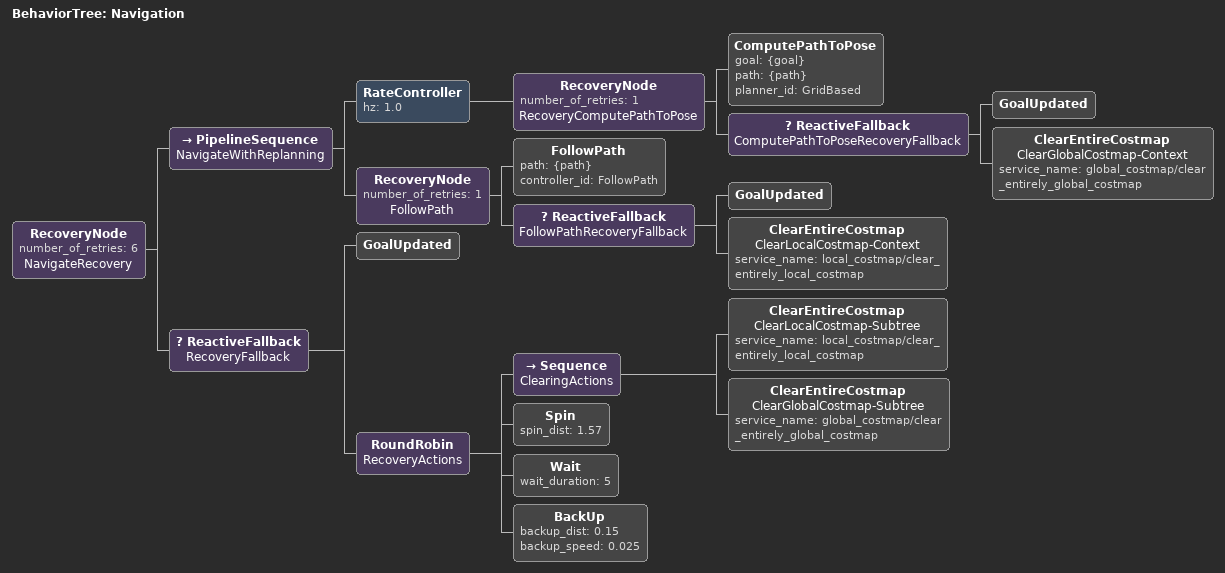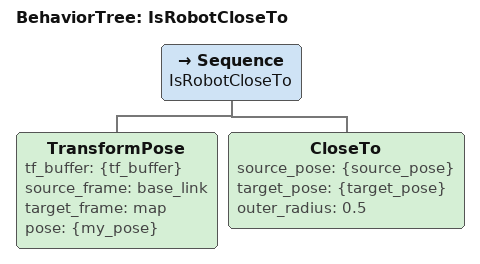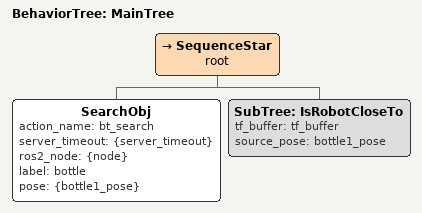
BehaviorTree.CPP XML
<root main_tree_to_execute="MainTree">

  <BehaviorTree ID="Navigation">
    <RecoveryNode number_of_retries="6" name="NavigateRecovery">
      <PipelineSequence name="NavigateWithReplanning">
        <RateController hz="1.0">
          <RecoveryNode number_of_retries="1" name="RecoveryComputePathToPose">
            <ComputePathToPose goal="{goal}" path="{path}" planner_id="GridBased"/>
            <ReactiveFallback name="ComputePathToPoseRecoveryFallback">
              <GoalUpdated/>
              <ClearEntireCostmap name="ClearGlobalCostmap-Context" service_name="global_costmap/clear_entirely_global_costmap"/>
            </ReactiveFallback>
          </RecoveryNode>
        </RateController>
        <RecoveryNode number_of_retries="1" name="FollowPath">
          <FollowPath path="{path}" controller_id="FollowPath"/>
          <ReactiveFallback name="FollowPathRecoveryFallback">
            <GoalUpdated/>
            <ClearEntireCostmap name="ClearLocalCostmap-Context" service_name="local_costmap/clear_entirely_local_costmap"/>
          </ReactiveFallback>
        </RecoveryNode>
      </PipelineSequence>
      <ReactiveFallback name="RecoveryFallback">
        <GoalUpdated/>
        <RoundRobin name="RecoveryActions">
          <Sequence name="ClearingActions">
            <ClearEntireCostmap name="ClearLocalCostmap-Subtree" service_name="local_costmap/clear_entirely_local_costmap"/>
            <ClearEntireCostmap name="ClearGlobalCostmap-Subtree" service_name="global_costmap/clear_entirely_global_costmap"/>
          </Sequence>
          <Spin spin_dist="1.57"/>
          <Wait wait_duration="5"/>
          <BackUp backup_dist="0.15" backup_speed="0.025"/>
        </RoundRobin>
      </ReactiveFallback>
    </RecoveryNode>
  </BehaviorTree>

  <BehaviorTree ID="IsRobotCloseTo">
    <Sequence name="IsRobotCloseTo">
      <TransformPose tf_buffer="{tf_buffer}" source_frame="base_link" target_frame="map" pose="{my_pose}"/>
      <CloseTo source_pose="{source_pose}" target_pose="{target_pose}" outer_radius="0.5"/>
    </Sequence>
  </BehaviorTree>

  <BehaviorTree ID="MainTree">
    <SequenceStar name="root">

      <SearchObj action_name="bt_search" server_timeout="{server_timeout}" ros2_node="{node}" label="bottle" pose="{bottle1_pose}"/>
      <SubTree ID="IsRobotCloseTo" tf_buffer="tf_buffer" source_pose="bottle1_pose"/>

      <!-- サブツリーの引数は{}をつけない -->
    </SequenceStar>
  </BehaviorTree>
</root>
